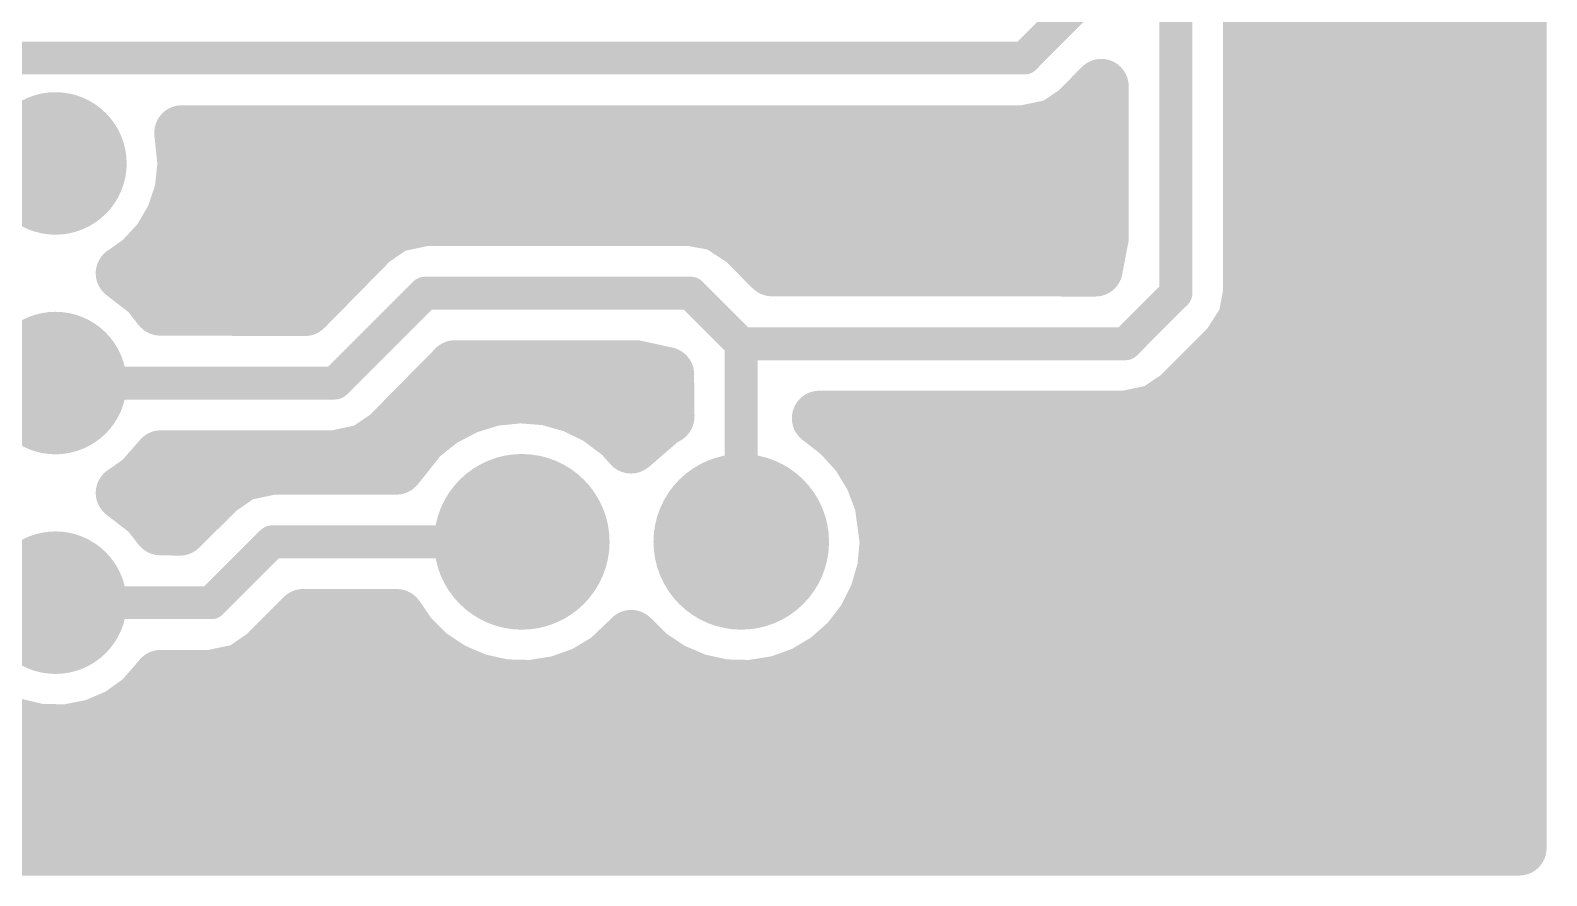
# Model space of a CAD drawing. Extents: x 0 to 2, y 0.1 to 1.8.
# Drawn here: x 1.309 to 2, y 0.1 to 0.485 of the extents above; entities that cross this region are included whole.
import ezdxf

# ---------------------------------------------------------------- set-up
doc = ezdxf.new("R2010")
doc.units = 0
doc.layers.add('Top', color=5, linetype='CONTINUOUS')

msp = doc.modelspace()

# ---------------------------------------------------------------- linework, layer by layer
at = {"layer": 'Top', "linetype": 'CONTINUOUS'}
for points, const_width in [([(1.9875, 0.1125), (1.9875, 1.7875)], 0.025), ([(1.831, 0.3652), (1.831, 0.756)], 0.015), ([(1.865, 0.556), (1.865, 0.3652)], 0.025), ([(1.8675, 0.4943), (1.9852, 0.4943)], 0.025), ([(1.762, 0.4723), (1.785, 0.4953)], 0.015), ([(1.2955, 0.4723), (1.762, 0.4723)], 0.015), ([(1.8675, 0.4695), (1.9852, 0.4695)], 0.025), ([(1.797, 0.4594), (1.7861, 0.4482)], 0.025), ([(1.797, 0.3902), (1.797, 0.4594)], 0.025), ([(1.7861, 0.4482), (1.7758, 0.4412)], 0.025), ([(1.7843, 0.4446), (1.7944, 0.4446)], 0.025), ([(1.8675, 0.4446), (1.9852, 0.4446)], 0.025), ([(1.762, 0.4383), (1.378, 0.4383)], 0.025), ([(1.378, 0.4383), (1.3795, 0.4243)], 0.025), ([(1.7758, 0.4412), (1.762, 0.4383)], 0.025), ([(1.3795, 0.4243), (1.3782, 0.4118)], 0.025), ([(1.382, 0.4197), (1.7946, 0.4197)], 0.025), ([(1.8675, 0.4197), (1.9852, 0.4197)], 0.025), ([(1.3782, 0.4118), (1.3743, 0.4)], 0.025), ([(1.3743, 0.4), (1.368, 0.3892)], 0.025), ([(1.4648, 0.3893), (1.4751, 0.3963)], 0.025), ([(1.4751, 0.3963), (1.4889, 0.3992)], 0.025), ([(1.4889, 0.3992), (1.61, 0.3992)], 0.025), ([(1.61, 0.3992), (1.6222, 0.397)], 0.025), ([(1.6222, 0.397), (1.634, 0.3893)], 0.025), ([(1.368, 0.3892), (1.3595, 0.38)], 0.025), ([(1.3742, 0.3948), (1.4696, 0.3948)], 0.025), ([(1.4342, 0.3582), (1.4648, 0.3893)], 0.025), ([(1.6293, 0.3948), (1.7946, 0.3948)], 0.025), ([(1.634, 0.3893), (1.647, 0.3763)], 0.025), ([(1.7943, 0.3762), (1.797, 0.3902)], 0.025), ([(1.8675, 0.3948), (1.9852, 0.3948)], 0.025), ([(1.3595, 0.38), (1.3516, 0.3744)], 0.025), ([(1.647, 0.3763), (1.7943, 0.3762)], 0.025), ([(1.3513, 0.3743), (1.3627, 0.3655)], 0.025), ([(1.3601, 0.37), (1.443, 0.37)], 0.025), ([(1.8675, 0.37), (1.9852, 0.37)], 0.025), ([(1.3627, 0.3655), (1.3682, 0.3584)], 0.025), ([(1.865, 0.3652), (1.8627, 0.353)], 0.025), ([(1.3682, 0.3584), (1.4342, 0.3582)], 0.025), ([(1.4479, 0.3243), (1.4889, 0.3652)], 0.015), ([(1.4889, 0.3652), (1.61, 0.3652)], 0.015), ([(1.61, 0.3652), (1.633, 0.3422)], 0.015), ([(1.808, 0.3422), (1.831, 0.3652)], 0.015), ([(1.8627, 0.353), (1.8551, 0.3412)], 0.025), ([(1.8551, 0.3412), (1.8321, 0.3182)], 0.025), ([(1.8609, 0.3451), (1.9852, 0.3451)], 0.025), ([(1.633, 0.3422), (1.808, 0.3422)], 0.015), ([(1.633, 0.3422), (1.633, 0.252)], 0.015), ([(1.5026, 0.3313), (1.4719, 0.3002)], 0.025), ([(1.585, 0.3313), (1.5026, 0.3313)], 0.025), ([(1.599, 0.3282), (1.585, 0.3313)], 0.025), ([(1.5992, 0.309), (1.599, 0.3282)], 0.025), ([(1.3205, 0.3243), (1.4479, 0.3243)], 0.015), ([(1.4945, 0.3202), (1.5965, 0.3202)], 0.025), ([(1.8367, 0.3202), (1.9852, 0.3202)], 0.025), ([(1.4968, 0.3077), (1.5078, 0.3135)], 0.025), ([(1.5078, 0.3135), (1.5198, 0.3172)], 0.025), ([(1.5198, 0.3172), (1.5322, 0.3185)], 0.025), ([(1.5322, 0.3185), (1.5446, 0.3175)], 0.025), ([(1.5446, 0.3175), (1.5566, 0.3141)], 0.025), ([(1.5566, 0.3141), (1.5678, 0.3086)], 0.025), ([(1.8321, 0.3182), (1.8218, 0.3112)], 0.025), ([(1.487, 0.3), (1.4968, 0.3077)], 0.025), ([(1.5678, 0.3086), (1.5778, 0.3011)], 0.025), ([(1.5828, 0.2956), (1.5968, 0.3077)], 0.025), ([(1.5968, 0.3077), (1.5992, 0.309)], 0.025), ([(1.808, 0.3083), (1.6686, 0.3083)], 0.025), ([(1.6686, 0.3083), (1.6778, 0.3011)], 0.025), ([(1.8218, 0.3112), (1.808, 0.3083)], 0.025), ([(1.4719, 0.3002), (1.4616, 0.2932)], 0.025), ([(1.4759, 0.286), (1.487, 0.3)], 0.025), ([(1.5778, 0.3011), (1.5828, 0.2956)], 0.025), ([(1.6778, 0.3011), (1.6862, 0.2919)], 0.025), ([(1.4616, 0.2932), (1.4479, 0.2903)], 0.025), ([(1.4683, 0.2954), (1.4799, 0.2954)], 0.025), ([(1.6859, 0.2954), (1.9852, 0.2954)], 0.025), ([(1.6862, 0.2919), (1.6927, 0.2812)], 0.025), ([(1.3686, 0.2903), (1.3595, 0.28)], 0.025), ([(1.4479, 0.2903), (1.3686, 0.2903)], 0.025), ([(1.4055, 0.2831), (1.4192, 0.286)], 0.025), ([(1.4192, 0.286), (1.4759, 0.286)], 0.025), ([(1.3595, 0.28), (1.3516, 0.2744)], 0.025), ([(1.3952, 0.276), (1.4055, 0.2831)], 0.025), ([(1.6927, 0.2812), (1.6971, 0.2696)], 0.025), ([(1.3513, 0.2743), (1.3627, 0.2655)], 0.025), ([(1.3771, 0.2582), (1.3952, 0.276)], 0.025), ([(1.3205, 0.2243), (1.2725, 0.2723)], 0.015), ([(1.3597, 0.2705), (1.3871, 0.2705)], 0.025), ([(1.3627, 0.2655), (1.3682, 0.2584)], 0.025), ([(1.6971, 0.2696), (1.6995, 0.252)], 0.025), ([(1.6992, 0.2705), (1.9852, 0.2705)], 0.025), ([(1.3682, 0.2584), (1.3771, 0.2582)], 0.025), ([(1.6995, 0.252), (1.6983, 0.2396)], 0.025), ([(1.4192, 0.252), (1.3915, 0.2243)], 0.015), ([(1.533, 0.252), (1.4192, 0.252)], 0.015), ([(1.7015, 0.2456), (1.9852, 0.2456)], 0.025), ([(1.6983, 0.2396), (1.6948, 0.2276)], 0.025), ([(1.6948, 0.2276), (1.6892, 0.2165)], 0.025), ([(1.3915, 0.2243), (1.3205, 0.2243)], 0.015), ([(1.4334, 0.218), (1.4155, 0.2002)], 0.025), ([(1.4761, 0.218), (1.4334, 0.218)], 0.025), ([(1.482, 0.2093), (1.4761, 0.218)], 0.025), ([(1.6892, 0.2165), (1.6816, 0.2066)], 0.025), ([(1.6941, 0.2208), (1.9852, 0.2208)], 0.025), ([(1.4909, 0.2005), (1.482, 0.2093)], 0.025), ([(1.5829, 0.2085), (1.5722, 0.1983)], 0.025), ([(1.5909, 0.2005), (1.5829, 0.2085)], 0.025), ([(1.6816, 0.2066), (1.6722, 0.1983)], 0.025), ([(1.4155, 0.2002), (1.4053, 0.1932)], 0.025), ([(1.4129, 0.1959), (1.495, 0.1959)], 0.025), ([(1.5013, 0.1936), (1.4909, 0.2005)], 0.025), ([(1.5722, 0.1983), (1.5615, 0.1919)], 0.025), ([(1.5711, 0.1959), (1.595, 0.1959)], 0.025), ([(1.6013, 0.1936), (1.5909, 0.2005)], 0.025), ([(1.6722, 0.1983), (1.6615, 0.1919)], 0.025), ([(1.6711, 0.1959), (1.9852, 0.1959)], 0.025), ([(1.3685, 0.1903), (1.3595, 0.18)], 0.025), ([(1.3915, 0.1903), (1.3685, 0.1903)], 0.025), ([(1.4053, 0.1932), (1.3915, 0.1903)], 0.025), ([(1.5128, 0.1887), (1.5013, 0.1936)], 0.025), ([(1.525, 0.186), (1.5128, 0.1887)], 0.025), ([(1.5615, 0.1919), (1.5498, 0.1877)], 0.025), ([(1.6128, 0.1887), (1.6013, 0.1936)], 0.025), ([(1.625, 0.186), (1.6128, 0.1887)], 0.025), ([(1.6615, 0.1919), (1.6498, 0.1877)], 0.025), ([(1.5374, 0.1857), (1.525, 0.186)], 0.025), ([(1.5498, 0.1877), (1.5374, 0.1857)], 0.025), ([(1.6374, 0.1857), (1.625, 0.186)], 0.025), ([(1.6498, 0.1877), (1.6374, 0.1857)], 0.025), ([(1.3595, 0.18), (1.3494, 0.1728)], 0.025), ([(1.301, 0.1686), (1.2898, 0.1739)], 0.025), ([(1.3132, 0.1657), (1.301, 0.1686)], 0.025), ([(1.3379, 0.1679), (1.3257, 0.1655)], 0.025), ([(1.3494, 0.1728), (1.3379, 0.1679)], 0.025), ([(1.3484, 0.171), (1.9852, 0.171)], 0.025), ([(1.3257, 0.1655), (1.3132, 0.1657)], 0.025), ([(0.015, 0.1462), (1.9852, 0.1462)], 0.025), ([(0.015, 0.1213), (1.9852, 0.1213)], 0.025), ([(0.0125, 0.1125), (1.9875, 0.1125)], 0.025)]:
    msp.add_lwpolyline(points, dxfattribs=dict(at, const_width=const_width))
for points, const_width in [([(1.7583, 0.4723, 1), (1.7658, 0.4723, 1), (1.7583, 0.4723, 1)], 0.0075), ([(1.7583, 0.4723, 1), (1.7658, 0.4723, 1), (1.7583, 0.4723, 1)], 0.0075), ([(1.7908, 0.4594, 1), (1.8033, 0.4594, 1), (1.7908, 0.4594, 1)], 0.0125), ([(1.7908, 0.4594, 1), (1.8033, 0.4594, 1), (1.7908, 0.4594, 1)], 0.0125), ([(1.3367, 0.4243, 1), (1.3043, 0.4243, 1), (1.3367, 0.4243, 1)], 0.0325), ([(1.7798, 0.4482, 1), (1.7923, 0.4482, 1), (1.7798, 0.4482, 1)], 0.0125), ([(1.7798, 0.4482, 1), (1.7923, 0.4482, 1), (1.7798, 0.4482, 1)], 0.0125), ([(1.3718, 0.4383, 1), (1.3843, 0.4383, 1), (1.3718, 0.4383, 1)], 0.0125), ([(1.3718, 0.4383, 1), (1.3843, 0.4383, 1), (1.3718, 0.4383, 1)], 0.0125), ([(1.7558, 0.4383, 1), (1.7683, 0.4383, 1), (1.7558, 0.4383, 1)], 0.0125), ([(1.7558, 0.4383, 1), (1.7683, 0.4383, 1), (1.7558, 0.4383, 1)], 0.0125), ([(1.7696, 0.4412, 1), (1.7821, 0.4412, 1), (1.7696, 0.4412, 1)], 0.0125), ([(1.7696, 0.4412, 1), (1.7821, 0.4412, 1), (1.7696, 0.4412, 1)], 0.0125), ([(1.3732, 0.4243, 1), (1.3857, 0.4243, 1), (1.3732, 0.4243, 1)], 0.0125), ([(1.3732, 0.4243, 1), (1.3857, 0.4243, 1), (1.3732, 0.4243, 1)], 0.0125), ([(1.3719, 0.4118, 1), (1.3844, 0.4118, 1), (1.3719, 0.4118, 1)], 0.0125), ([(1.3719, 0.4118, 1), (1.3844, 0.4118, 1), (1.3719, 0.4118, 1)], 0.0125), ([(1.368, 0.4, 1), (1.3805, 0.4, 1), (1.368, 0.4, 1)], 0.0125), ([(1.368, 0.4, 1), (1.3805, 0.4, 1), (1.368, 0.4, 1)], 0.0125), ([(1.4688, 0.3963, 1), (1.4813, 0.3963, 1), (1.4688, 0.3963, 1)], 0.0125), ([(1.4688, 0.3963, 1), (1.4813, 0.3963, 1), (1.4688, 0.3963, 1)], 0.0125), ([(1.4826, 0.3992, 1), (1.4951, 0.3992, 1), (1.4826, 0.3992, 1)], 0.0125), ([(1.4826, 0.3992, 1), (1.4951, 0.3992, 1), (1.4826, 0.3992, 1)], 0.0125), ([(1.6038, 0.3992, 1), (1.6163, 0.3992, 1), (1.6038, 0.3992, 1)], 0.0125), ([(1.6038, 0.3992, 1), (1.6163, 0.3992, 1), (1.6038, 0.3992, 1)], 0.0125), ([(1.616, 0.397, 1), (1.6285, 0.397, 1), (1.616, 0.397, 1)], 0.0125), ([(1.616, 0.397, 1), (1.6285, 0.397, 1), (1.616, 0.397, 1)], 0.0125), ([(1.3617, 0.3892, 1), (1.3742, 0.3892, 1), (1.3617, 0.3892, 1)], 0.0125), ([(1.3617, 0.3892, 1), (1.3742, 0.3892, 1), (1.3617, 0.3892, 1)], 0.0125), ([(1.4586, 0.3893, 1), (1.4711, 0.3893, 1), (1.4586, 0.3893, 1)], 0.0125), ([(1.4586, 0.3893, 1), (1.4711, 0.3893, 1), (1.4586, 0.3893, 1)], 0.0125), ([(1.6278, 0.3893, 1), (1.6403, 0.3893, 1), (1.6278, 0.3893, 1)], 0.0125), ([(1.6278, 0.3893, 1), (1.6403, 0.3893, 1), (1.6278, 0.3893, 1)], 0.0125), ([(1.7908, 0.3902, 1), (1.8033, 0.3902, 1), (1.7908, 0.3902, 1)], 0.0125), ([(1.7908, 0.3902, 1), (1.8033, 0.3902, 1), (1.7908, 0.3902, 1)], 0.0125), ([(1.3533, 0.38, 1), (1.3658, 0.38, 1), (1.3533, 0.38, 1)], 0.0125), ([(1.3533, 0.38, 1), (1.3658, 0.38, 1), (1.3533, 0.38, 1)], 0.0125), ([(1.6408, 0.3763, 1), (1.6533, 0.3763, 1), (1.6408, 0.3763, 1)], 0.0125), ([(1.6408, 0.3763, 1), (1.6533, 0.3763, 1), (1.6408, 0.3763, 1)], 0.0125), ([(1.7881, 0.3762, 1), (1.8006, 0.3762, 1), (1.7881, 0.3762, 1)], 0.0125), ([(1.7881, 0.3762, 1), (1.8006, 0.3762, 1), (1.7881, 0.3762, 1)], 0.0125), ([(1.3451, 0.3743, 1), (1.3576, 0.3743, 1), (1.3451, 0.3743, 1)], 0.0125), ([(1.3453, 0.3744, 1), (1.3578, 0.3744, 1), (1.3453, 0.3744, 1)], 0.0125), ([(1.3564, 0.3655, 1), (1.3689, 0.3655, 1), (1.3564, 0.3655, 1)], 0.0125), ([(1.3564, 0.3655, 1), (1.3689, 0.3655, 1), (1.3564, 0.3655, 1)], 0.0125), ([(1.8588, 0.3652, 1), (1.8713, 0.3652, 1), (1.8588, 0.3652, 1)], 0.0125), ([(1.8588, 0.3652, 1), (1.8713, 0.3652, 1), (1.8588, 0.3652, 1)], 0.0125), ([(1.362, 0.3584, 1), (1.3745, 0.3584, 1), (1.362, 0.3584, 1)], 0.0125), ([(1.362, 0.3584, 1), (1.3745, 0.3584, 1), (1.362, 0.3584, 1)], 0.0125), ([(1.4279, 0.3582, 1), (1.4404, 0.3582, 1), (1.4279, 0.3582, 1)], 0.0125), ([(1.4279, 0.3582, 1), (1.4404, 0.3582, 1), (1.4279, 0.3582, 1)], 0.0125), ([(1.4851, 0.3652, 1), (1.4926, 0.3652, 1), (1.4851, 0.3652, 1)], 0.0075), ([(1.4851, 0.3652, 1), (1.4926, 0.3652, 1), (1.4851, 0.3652, 1)], 0.0075), ([(1.6063, 0.3652, 1), (1.6138, 0.3652, 1), (1.6063, 0.3652, 1)], 0.0075), ([(1.6063, 0.3652, 1), (1.6138, 0.3652, 1), (1.6063, 0.3652, 1)], 0.0075), ([(1.8273, 0.3652, 1), (1.8348, 0.3652, 1), (1.8273, 0.3652, 1)], 0.0075), ([(1.8273, 0.3652, 1), (1.8348, 0.3652, 1), (1.8273, 0.3652, 1)], 0.0075), ([(1.8565, 0.353, 1), (1.869, 0.353, 1), (1.8565, 0.353, 1)], 0.0125), ([(1.8565, 0.353, 1), (1.869, 0.353, 1), (1.8565, 0.353, 1)], 0.0125), ([(1.3367, 0.3243, 1), (1.3043, 0.3243, 1), (1.3367, 0.3243, 1)], 0.0325), ([(1.8488, 0.3412, 1), (1.8613, 0.3412, 1), (1.8488, 0.3412, 1)], 0.0125), ([(1.8488, 0.3412, 1), (1.8613, 0.3412, 1), (1.8488, 0.3412, 1)], 0.0125), ([(1.6293, 0.3422, 1), (1.6368, 0.3422, 1), (1.6293, 0.3422, 1)], 0.0075), ([(1.6293, 0.3422, 1), (1.6368, 0.3422, 1), (1.6293, 0.3422, 1)], 0.0075), ([(1.6293, 0.3422, 1), (1.6368, 0.3422, 1), (1.6293, 0.3422, 1)], 0.0075), ([(1.8043, 0.3422, 1), (1.8118, 0.3422, 1), (1.8043, 0.3422, 1)], 0.0075), ([(1.8043, 0.3422, 1), (1.8118, 0.3422, 1), (1.8043, 0.3422, 1)], 0.0075), ([(1.4963, 0.3313, 1), (1.5088, 0.3313, 1), (1.4963, 0.3313, 1)], 0.0125), ([(1.4963, 0.3313, 1), (1.5088, 0.3313, 1), (1.4963, 0.3313, 1)], 0.0125), ([(1.5788, 0.3313, 1), (1.5913, 0.3313, 1), (1.5788, 0.3313, 1)], 0.0125), ([(1.5788, 0.3313, 1), (1.5913, 0.3313, 1), (1.5788, 0.3313, 1)], 0.0125), ([(1.5928, 0.3282, 1), (1.6053, 0.3282, 1), (1.5928, 0.3282, 1)], 0.0125), ([(1.5928, 0.3282, 1), (1.6053, 0.3282, 1), (1.5928, 0.3282, 1)], 0.0125), ([(1.3168, 0.3243, 1), (1.3243, 0.3243, 1), (1.3168, 0.3243, 1)], 0.0075), ([(1.4441, 0.3243, 1), (1.4516, 0.3243, 1), (1.4441, 0.3243, 1)], 0.0075), ([(1.4441, 0.3243, 1), (1.4516, 0.3243, 1), (1.4441, 0.3243, 1)], 0.0075), ([(1.5016, 0.3135, 1), (1.5141, 0.3135, 1), (1.5016, 0.3135, 1)], 0.0125), ([(1.5016, 0.3135, 1), (1.5141, 0.3135, 1), (1.5016, 0.3135, 1)], 0.0125), ([(1.5135, 0.3172, 1), (1.526, 0.3172, 1), (1.5135, 0.3172, 1)], 0.0125), ([(1.5135, 0.3172, 1), (1.526, 0.3172, 1), (1.5135, 0.3172, 1)], 0.0125), ([(1.5259, 0.3185, 1), (1.5384, 0.3185, 1), (1.5259, 0.3185, 1)], 0.0125), ([(1.5259, 0.3185, 1), (1.5384, 0.3185, 1), (1.5259, 0.3185, 1)], 0.0125), ([(1.5384, 0.3175, 1), (1.5509, 0.3175, 1), (1.5384, 0.3175, 1)], 0.0125), ([(1.5384, 0.3175, 1), (1.5509, 0.3175, 1), (1.5384, 0.3175, 1)], 0.0125), ([(1.5504, 0.3141, 1), (1.5629, 0.3141, 1), (1.5504, 0.3141, 1)], 0.0125), ([(1.5504, 0.3141, 1), (1.5629, 0.3141, 1), (1.5504, 0.3141, 1)], 0.0125), ([(1.8258, 0.3182, 1), (1.8383, 0.3182, 1), (1.8258, 0.3182, 1)], 0.0125), ([(1.8258, 0.3182, 1), (1.8383, 0.3182, 1), (1.8258, 0.3182, 1)], 0.0125), ([(1.4905, 0.3077, 1), (1.503, 0.3077, 1), (1.4905, 0.3077, 1)], 0.0125), ([(1.4905, 0.3077, 1), (1.503, 0.3077, 1), (1.4905, 0.3077, 1)], 0.0125), ([(1.5616, 0.3086, 1), (1.5741, 0.3086, 1), (1.5616, 0.3086, 1)], 0.0125), ([(1.5616, 0.3086, 1), (1.5741, 0.3086, 1), (1.5616, 0.3086, 1)], 0.0125), ([(1.5905, 0.3077, 1), (1.603, 0.3077, 1), (1.5905, 0.3077, 1)], 0.0125), ([(1.5905, 0.3077, 1), (1.603, 0.3077, 1), (1.5905, 0.3077, 1)], 0.0125), ([(1.5929, 0.309, 1), (1.6054, 0.309, 1), (1.5929, 0.309, 1)], 0.0125), ([(1.5929, 0.309, 1), (1.6054, 0.309, 1), (1.5929, 0.309, 1)], 0.0125), ([(1.6623, 0.3083, 1), (1.6748, 0.3083, 1), (1.6623, 0.3083, 1)], 0.0125), ([(1.6623, 0.3083, 1), (1.6748, 0.3083, 1), (1.6623, 0.3083, 1)], 0.0125), ([(1.8018, 0.3083, 1), (1.8143, 0.3083, 1), (1.8018, 0.3083, 1)], 0.0125), ([(1.8018, 0.3083, 1), (1.8143, 0.3083, 1), (1.8018, 0.3083, 1)], 0.0125), ([(1.8156, 0.3112, 1), (1.8281, 0.3112, 1), (1.8156, 0.3112, 1)], 0.0125), ([(1.8156, 0.3112, 1), (1.8281, 0.3112, 1), (1.8156, 0.3112, 1)], 0.0125), ([(1.4656, 0.3002, 1), (1.4781, 0.3002, 1), (1.4656, 0.3002, 1)], 0.0125), ([(1.4656, 0.3002, 1), (1.4781, 0.3002, 1), (1.4656, 0.3002, 1)], 0.0125), ([(1.4807, 0.3, 1), (1.4932, 0.3, 1), (1.4807, 0.3, 1)], 0.0125), ([(1.4807, 0.3, 1), (1.4932, 0.3, 1), (1.4807, 0.3, 1)], 0.0125), ([(1.5716, 0.3011, 1), (1.5841, 0.3011, 1), (1.5716, 0.3011, 1)], 0.0125), ([(1.5716, 0.3011, 1), (1.5841, 0.3011, 1), (1.5716, 0.3011, 1)], 0.0125), ([(1.6716, 0.3011, 1), (1.6841, 0.3011, 1), (1.6716, 0.3011, 1)], 0.0125), ([(1.6716, 0.3011, 1), (1.6841, 0.3011, 1), (1.6716, 0.3011, 1)], 0.0125), ([(1.4554, 0.2932, 1), (1.4679, 0.2932, 1), (1.4554, 0.2932, 1)], 0.0125), ([(1.4554, 0.2932, 1), (1.4679, 0.2932, 1), (1.4554, 0.2932, 1)], 0.0125), ([(1.5765, 0.2956, 1), (1.589, 0.2956, 1), (1.5765, 0.2956, 1)], 0.0125), ([(1.5765, 0.2956, 1), (1.589, 0.2956, 1), (1.5765, 0.2956, 1)], 0.0125), ([(1.6799, 0.2919, 1), (1.6924, 0.2919, 1), (1.6799, 0.2919, 1)], 0.0125), ([(1.6799, 0.2919, 1), (1.6924, 0.2919, 1), (1.6799, 0.2919, 1)], 0.0125), ([(1.3623, 0.2903, 1), (1.3748, 0.2903, 1), (1.3623, 0.2903, 1)], 0.0125), ([(1.3623, 0.2903, 1), (1.3748, 0.2903, 1), (1.3623, 0.2903, 1)], 0.0125), ([(1.413, 0.286, 1), (1.4255, 0.286, 1), (1.413, 0.286, 1)], 0.0125), ([(1.413, 0.286, 1), (1.4255, 0.286, 1), (1.413, 0.286, 1)], 0.0125), ([(1.4416, 0.2903, 1), (1.4541, 0.2903, 1), (1.4416, 0.2903, 1)], 0.0125), ([(1.4416, 0.2903, 1), (1.4541, 0.2903, 1), (1.4416, 0.2903, 1)], 0.0125), ([(1.4696, 0.286, 1), (1.4821, 0.286, 1), (1.4696, 0.286, 1)], 0.0125), ([(1.4696, 0.286, 1), (1.4821, 0.286, 1), (1.4696, 0.286, 1)], 0.0125), ([(1.3533, 0.28, 1), (1.3658, 0.28, 1), (1.3533, 0.28, 1)], 0.0125), ([(1.3533, 0.28, 1), (1.3658, 0.28, 1), (1.3533, 0.28, 1)], 0.0125), ([(1.3992, 0.2831, 1), (1.4117, 0.2831, 1), (1.3992, 0.2831, 1)], 0.0125), ([(1.3992, 0.2831, 1), (1.4117, 0.2831, 1), (1.3992, 0.2831, 1)], 0.0125), ([(1.553, 0.252, 1), (1.513, 0.252, 1), (1.553, 0.252, 1)], 0.04), ([(1.653, 0.252, 1), (1.613, 0.252, 1), (1.653, 0.252, 1)], 0.04), ([(1.6865, 0.2812, 1), (1.699, 0.2812, 1), (1.6865, 0.2812, 1)], 0.0125), ([(1.6865, 0.2812, 1), (1.699, 0.2812, 1), (1.6865, 0.2812, 1)], 0.0125), ([(1.3451, 0.2743, 1), (1.3576, 0.2743, 1), (1.3451, 0.2743, 1)], 0.0125), ([(1.3453, 0.2744, 1), (1.3578, 0.2744, 1), (1.3453, 0.2744, 1)], 0.0125), ([(1.389, 0.276, 1), (1.4015, 0.276, 1), (1.389, 0.276, 1)], 0.0125), ([(1.389, 0.276, 1), (1.4015, 0.276, 1), (1.389, 0.276, 1)], 0.0125), ([(1.3564, 0.2655, 1), (1.3689, 0.2655, 1), (1.3564, 0.2655, 1)], 0.0125), ([(1.3564, 0.2655, 1), (1.3689, 0.2655, 1), (1.3564, 0.2655, 1)], 0.0125), ([(1.6909, 0.2696, 1), (1.7034, 0.2696, 1), (1.6909, 0.2696, 1)], 0.0125), ([(1.6909, 0.2696, 1), (1.7034, 0.2696, 1), (1.6909, 0.2696, 1)], 0.0125), ([(1.362, 0.2584, 1), (1.3745, 0.2584, 1), (1.362, 0.2584, 1)], 0.0125), ([(1.362, 0.2584, 1), (1.3745, 0.2584, 1), (1.362, 0.2584, 1)], 0.0125), ([(1.3709, 0.2582, 1), (1.3834, 0.2582, 1), (1.3709, 0.2582, 1)], 0.0125), ([(1.3709, 0.2582, 1), (1.3834, 0.2582, 1), (1.3709, 0.2582, 1)], 0.0125), ([(1.6932, 0.252, 1), (1.7057, 0.252, 1), (1.6932, 0.252, 1)], 0.0125), ([(1.6932, 0.252, 1), (1.7057, 0.252, 1), (1.6932, 0.252, 1)], 0.0125), ([(1.3367, 0.2243, 1), (1.3043, 0.2243, 1), (1.3367, 0.2243, 1)], 0.0325), ([(1.4155, 0.252, 1), (1.423, 0.252, 1), (1.4155, 0.252, 1)], 0.0075), ([(1.4155, 0.252, 1), (1.423, 0.252, 1), (1.4155, 0.252, 1)], 0.0075), ([(1.5293, 0.252, 1), (1.5368, 0.252, 1), (1.5293, 0.252, 1)], 0.0075), ([(1.6293, 0.252, 1), (1.6368, 0.252, 1), (1.6293, 0.252, 1)], 0.0075), ([(1.6921, 0.2396, 1), (1.7046, 0.2396, 1), (1.6921, 0.2396, 1)], 0.0125), ([(1.6921, 0.2396, 1), (1.7046, 0.2396, 1), (1.6921, 0.2396, 1)], 0.0125), ([(1.6886, 0.2276, 1), (1.7011, 0.2276, 1), (1.6886, 0.2276, 1)], 0.0125), ([(1.6886, 0.2276, 1), (1.7011, 0.2276, 1), (1.6886, 0.2276, 1)], 0.0125), ([(1.3168, 0.2243, 1), (1.3243, 0.2243, 1), (1.3168, 0.2243, 1)], 0.0075), ([(1.3168, 0.2243, 1), (1.3243, 0.2243, 1), (1.3168, 0.2243, 1)], 0.0075), ([(1.3878, 0.2243, 1), (1.3953, 0.2243, 1), (1.3878, 0.2243, 1)], 0.0075), ([(1.3878, 0.2243, 1), (1.3953, 0.2243, 1), (1.3878, 0.2243, 1)], 0.0075), ([(1.4271, 0.218, 1), (1.4396, 0.218, 1), (1.4271, 0.218, 1)], 0.0125), ([(1.4271, 0.218, 1), (1.4396, 0.218, 1), (1.4271, 0.218, 1)], 0.0125), ([(1.4698, 0.218, 1), (1.4823, 0.218, 1), (1.4698, 0.218, 1)], 0.0125), ([(1.4698, 0.218, 1), (1.4823, 0.218, 1), (1.4698, 0.218, 1)], 0.0125), ([(1.6829, 0.2165, 1), (1.6954, 0.2165, 1), (1.6829, 0.2165, 1)], 0.0125), ([(1.6829, 0.2165, 1), (1.6954, 0.2165, 1), (1.6829, 0.2165, 1)], 0.0125), ([(1.4758, 0.2093, 1), (1.4883, 0.2093, 1), (1.4758, 0.2093, 1)], 0.0125), ([(1.4758, 0.2093, 1), (1.4883, 0.2093, 1), (1.4758, 0.2093, 1)], 0.0125), ([(1.5766, 0.2085, 1), (1.5891, 0.2085, 1), (1.5766, 0.2085, 1)], 0.0125), ([(1.5766, 0.2085, 1), (1.5891, 0.2085, 1), (1.5766, 0.2085, 1)], 0.0125), ([(1.6753, 0.2066, 1), (1.6878, 0.2066, 1), (1.6753, 0.2066, 1)], 0.0125), ([(1.6753, 0.2066, 1), (1.6878, 0.2066, 1), (1.6753, 0.2066, 1)], 0.0125), ([(1.4093, 0.2002, 1), (1.4218, 0.2002, 1), (1.4093, 0.2002, 1)], 0.0125), ([(1.4093, 0.2002, 1), (1.4218, 0.2002, 1), (1.4093, 0.2002, 1)], 0.0125), ([(1.4847, 0.2005, 1), (1.4972, 0.2005, 1), (1.4847, 0.2005, 1)], 0.0125), ([(1.4847, 0.2005, 1), (1.4972, 0.2005, 1), (1.4847, 0.2005, 1)], 0.0125), ([(1.566, 0.1983, 1), (1.5785, 0.1983, 1), (1.566, 0.1983, 1)], 0.0125), ([(1.566, 0.1983, 1), (1.5785, 0.1983, 1), (1.566, 0.1983, 1)], 0.0125), ([(1.5847, 0.2005, 1), (1.5972, 0.2005, 1), (1.5847, 0.2005, 1)], 0.0125), ([(1.5847, 0.2005, 1), (1.5972, 0.2005, 1), (1.5847, 0.2005, 1)], 0.0125), ([(1.666, 0.1983, 1), (1.6785, 0.1983, 1), (1.666, 0.1983, 1)], 0.0125), ([(1.666, 0.1983, 1), (1.6785, 0.1983, 1), (1.666, 0.1983, 1)], 0.0125), ([(1.3622, 0.1903, 1), (1.3747, 0.1903, 1), (1.3622, 0.1903, 1)], 0.0125), ([(1.3622, 0.1903, 1), (1.3747, 0.1903, 1), (1.3622, 0.1903, 1)], 0.0125), ([(1.3853, 0.1903, 1), (1.3978, 0.1903, 1), (1.3853, 0.1903, 1)], 0.0125), ([(1.3853, 0.1903, 1), (1.3978, 0.1903, 1), (1.3853, 0.1903, 1)], 0.0125), ([(1.399, 0.1932, 1), (1.4115, 0.1932, 1), (1.399, 0.1932, 1)], 0.0125), ([(1.399, 0.1932, 1), (1.4115, 0.1932, 1), (1.399, 0.1932, 1)], 0.0125), ([(1.495, 0.1936, 1), (1.5075, 0.1936, 1), (1.495, 0.1936, 1)], 0.0125), ([(1.495, 0.1936, 1), (1.5075, 0.1936, 1), (1.495, 0.1936, 1)], 0.0125), ([(1.5065, 0.1887, 1), (1.519, 0.1887, 1), (1.5065, 0.1887, 1)], 0.0125), ([(1.5065, 0.1887, 1), (1.519, 0.1887, 1), (1.5065, 0.1887, 1)], 0.0125), ([(1.5552, 0.1919, 1), (1.5677, 0.1919, 1), (1.5552, 0.1919, 1)], 0.0125), ([(1.5552, 0.1919, 1), (1.5677, 0.1919, 1), (1.5552, 0.1919, 1)], 0.0125), ([(1.595, 0.1936, 1), (1.6075, 0.1936, 1), (1.595, 0.1936, 1)], 0.0125), ([(1.595, 0.1936, 1), (1.6075, 0.1936, 1), (1.595, 0.1936, 1)], 0.0125), ([(1.6065, 0.1887, 1), (1.619, 0.1887, 1), (1.6065, 0.1887, 1)], 0.0125), ([(1.6065, 0.1887, 1), (1.619, 0.1887, 1), (1.6065, 0.1887, 1)], 0.0125), ([(1.6552, 0.1919, 1), (1.6677, 0.1919, 1), (1.6552, 0.1919, 1)], 0.0125), ([(1.6552, 0.1919, 1), (1.6677, 0.1919, 1), (1.6552, 0.1919, 1)], 0.0125), ([(1.5187, 0.186, 1), (1.5312, 0.186, 1), (1.5187, 0.186, 1)], 0.0125), ([(1.5187, 0.186, 1), (1.5312, 0.186, 1), (1.5187, 0.186, 1)], 0.0125), ([(1.5312, 0.1857, 1), (1.5437, 0.1857, 1), (1.5312, 0.1857, 1)], 0.0125), ([(1.5312, 0.1857, 1), (1.5437, 0.1857, 1), (1.5312, 0.1857, 1)], 0.0125), ([(1.5435, 0.1877, 1), (1.556, 0.1877, 1), (1.5435, 0.1877, 1)], 0.0125), ([(1.5435, 0.1877, 1), (1.556, 0.1877, 1), (1.5435, 0.1877, 1)], 0.0125), ([(1.6187, 0.186, 1), (1.6312, 0.186, 1), (1.6187, 0.186, 1)], 0.0125), ([(1.6187, 0.186, 1), (1.6312, 0.186, 1), (1.6187, 0.186, 1)], 0.0125), ([(1.6312, 0.1857, 1), (1.6437, 0.1857, 1), (1.6312, 0.1857, 1)], 0.0125), ([(1.6312, 0.1857, 1), (1.6437, 0.1857, 1), (1.6312, 0.1857, 1)], 0.0125), ([(1.6435, 0.1877, 1), (1.656, 0.1877, 1), (1.6435, 0.1877, 1)], 0.0125), ([(1.6435, 0.1877, 1), (1.656, 0.1877, 1), (1.6435, 0.1877, 1)], 0.0125), ([(1.3533, 0.18, 1), (1.3658, 0.18, 1), (1.3533, 0.18, 1)], 0.0125), ([(1.3533, 0.18, 1), (1.3658, 0.18, 1), (1.3533, 0.18, 1)], 0.0125), ([(1.2948, 0.1686, 1), (1.3073, 0.1686, 1), (1.2948, 0.1686, 1)], 0.0125), ([(1.2948, 0.1686, 1), (1.3073, 0.1686, 1), (1.2948, 0.1686, 1)], 0.0125), ([(1.3317, 0.1679, 1), (1.3442, 0.1679, 1), (1.3317, 0.1679, 1)], 0.0125), ([(1.3317, 0.1679, 1), (1.3442, 0.1679, 1), (1.3317, 0.1679, 1)], 0.0125), ([(1.3431, 0.1728, 1), (1.3556, 0.1728, 1), (1.3431, 0.1728, 1)], 0.0125), ([(1.3431, 0.1728, 1), (1.3556, 0.1728, 1), (1.3431, 0.1728, 1)], 0.0125), ([(1.3069, 0.1657, 1), (1.3194, 0.1657, 1), (1.3069, 0.1657, 1)], 0.0125), ([(1.3069, 0.1657, 1), (1.3194, 0.1657, 1), (1.3069, 0.1657, 1)], 0.0125), ([(1.3194, 0.1655, 1), (1.3319, 0.1655, 1), (1.3194, 0.1655, 1)], 0.0125), ([(1.3194, 0.1655, 1), (1.3319, 0.1655, 1), (1.3194, 0.1655, 1)], 0.0125), ([(1.9813, 0.1125, 1), (1.9937, 0.1125, 1), (1.9813, 0.1125, 1)], 0.0125), ([(1.9813, 0.1125, 1), (1.9937, 0.1125, 1), (1.9813, 0.1125, 1)], 0.0125)]:
    msp.add_lwpolyline(points, format="xyb", dxfattribs=dict(at, const_width=const_width))

doc.saveas('drawing.dxf')
